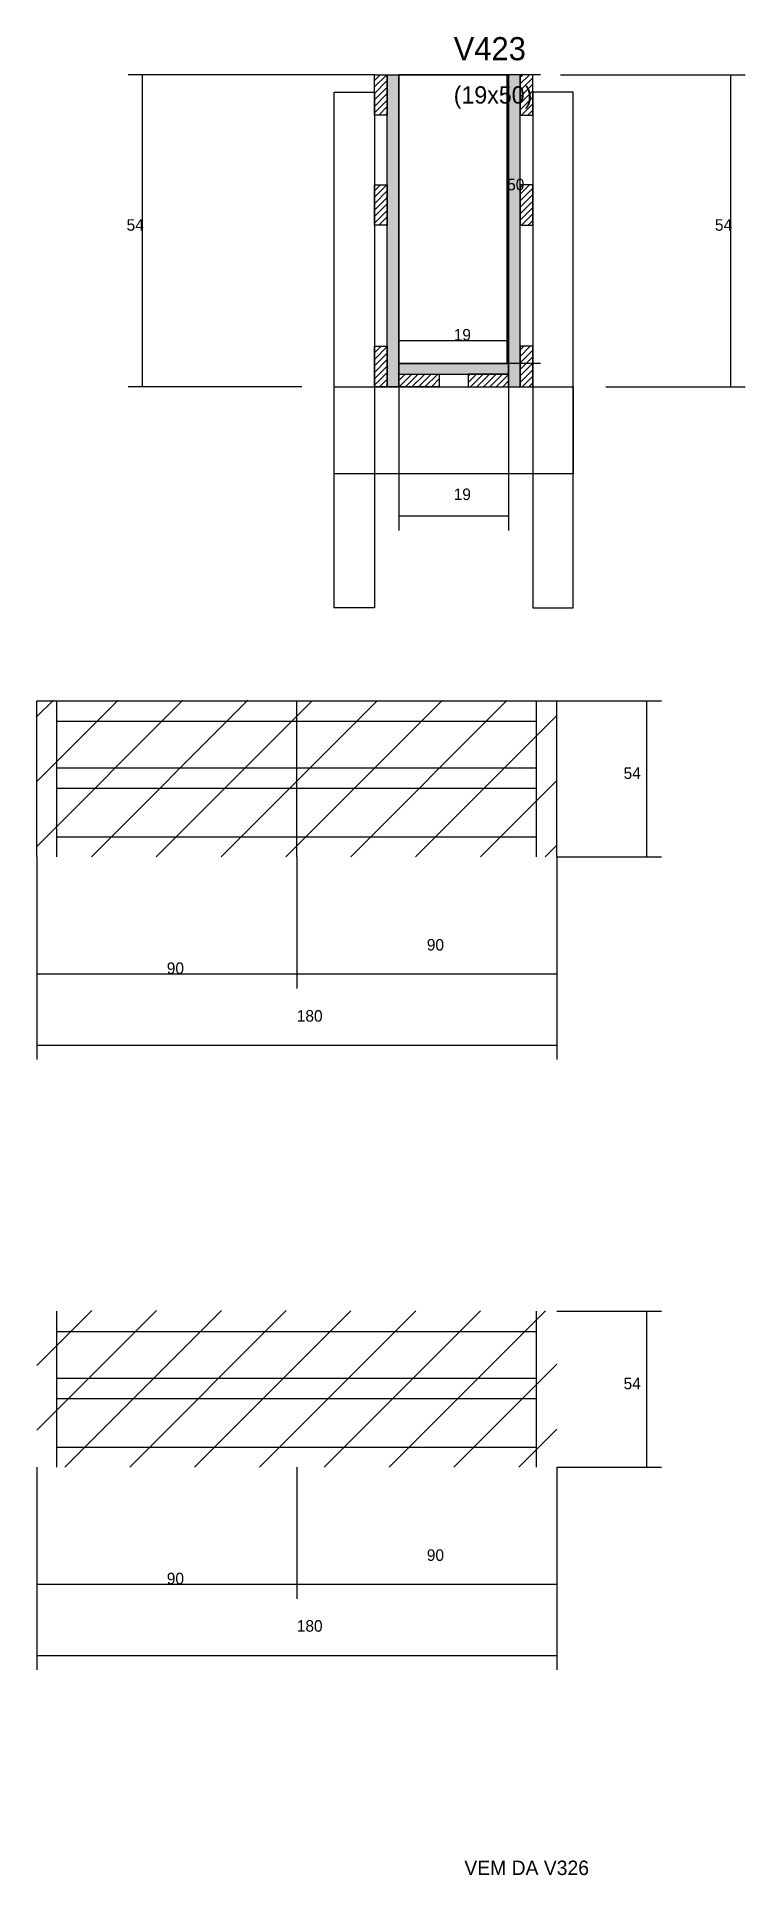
# Model space of a CAD drawing. Header units: metres. Extents: x 7410 to 7656, y 1666 to 2302.
import ezdxf

# ---------------------------------------------------------------- set-up
doc = ezdxf.new("R2010")
doc.units = ezdxf.units.M
for name, color, linetype in [('CONCRETO', 251, 'Continuous'), ('COTA', 241, 'Continuous'), ('Cota Seção (2x)', 4, 'Continuous'), ('Hachura', 253, 'Continuous'), ('Madeira', 126, 'Continuous'), ('Painéis', 200, 'Continuous'), ('REAPROVEITAMENTO', 251, 'Continuous'), ('SARR_2.2x7', 40, 'Continuous'), ('SARR_3.5x7', 81, 'Continuous'), ('Texto Seção', 7, 'Continuous')]:
    doc.layers.add(name, color=color, linetype=linetype)

msp = doc.modelspace()

# ---------------------------------------------------------------- hatches: boundary and pattern name
at = {"layer": 'Hachura'}
h = msp.add_hatch(dxfattribs=at)
h.set_pattern_fill('ANSI31', scale=0.5)
h.paths.add_polyline_path([(7531.7, 2275.3), (7527.3, 2275.3), (7527.3, 2275.3), (7527.3, 2289.3), (7527.3, 2289.3), (7531.7, 2289.3), (7531.7, 2289.3), (7531.7, 2275.3)])
h = msp.add_hatch(color=8, dxfattribs=at)
h.dxf.hatch_style = 1
h.paths.add_polyline_path([(7535.7, 2289.3), (7531.7, 2289.3), (7531.7, 2289.3), (7531.7, 2181.3), (7531.7, 2181.3), (7535.7, 2181.3), (7535.7, 2181.3), (7535.7, 2289.3)])
h = msp.add_hatch(color=8, dxfattribs=at)
h.dxf.hatch_style = 1
h.paths.add_polyline_path([(7577.7, 2289.3), (7573.7, 2289.3), (7573.7, 2289.3), (7573.7, 2181.3), (7573.7, 2181.3), (7577.7, 2181.3), (7577.7, 2181.3), (7577.7, 2289.3)])
h = msp.add_hatch(dxfattribs=at)
h.set_pattern_fill('ANSI31', scale=0.5)
h.paths.add_polyline_path([(7577.7, 2275.3), (7582.1, 2275.3), (7582.1, 2275.3), (7582.1, 2289.3), (7582.1, 2289.3), (7577.7, 2289.3), (7577.7, 2289.3), (7577.7, 2275.3)])
h = msp.add_hatch(dxfattribs=at)
h.set_pattern_fill('ANSI31', scale=0.5)
h.paths.add_polyline_path([(7531.7, 2237.2), (7527.3, 2237.2), (7527.3, 2237.2), (7527.3, 2251.2), (7527.3, 2251.2), (7531.7, 2251.2), (7531.7, 2251.2), (7531.7, 2237.2)])
h = msp.add_hatch(dxfattribs=at)
h.set_pattern_fill('ANSI31', scale=0.5)
h.paths.add_polyline_path([(7577.7, 2237.2), (7582.1, 2237.2), (7582.1, 2237.2), (7582.1, 2251.2), (7582.1, 2251.2), (7577.7, 2251.2), (7577.7, 2251.2), (7577.7, 2237.2)])
h = msp.add_hatch(dxfattribs=at)
h.set_pattern_fill('ANSI31', scale=0.5)
h.paths.add_polyline_path([(7531.7, 2181.3), (7527.3, 2181.3), (7527.3, 2181.3), (7527.3, 2195.3), (7527.3, 2195.3), (7531.7, 2195.3), (7531.7, 2195.3), (7531.7, 2181.3)])
h = msp.add_hatch(dxfattribs=at)
h.set_pattern_fill('ANSI31', scale=0.5)
h.paths.add_polyline_path([(7577.7, 2181.3), (7582.1, 2181.3), (7582.1, 2181.3), (7582.1, 2195.3), (7582.1, 2195.3), (7577.7, 2195.3), (7577.7, 2195.3), (7577.7, 2181.3)])
h = msp.add_hatch(color=8, dxfattribs=at)
h.dxf.hatch_style = 1
h.paths.add_polyline_path([(7573.7, 2185.7), (7573.7, 2189.3), (7573.7, 2189.3), (7535.7, 2189.3), (7535.7, 2189.3), (7535.7, 2185.7), (7535.7, 2185.7), (7573.7, 2185.7)])
h = msp.add_hatch(dxfattribs=at)
h.set_pattern_fill('ANSI31', scale=0.5)
h.paths.add_polyline_path([(7535.7, 2181.3), (7535.7, 2185.7), (7535.7, 2185.7), (7549.7, 2185.7), (7549.7, 2185.7), (7549.7, 2181.3), (7549.7, 2181.3), (7535.7, 2181.3)])
h = msp.add_hatch(dxfattribs=at)
h.set_pattern_fill('ANSI31', scale=0.5)
h.paths.add_polyline_path([(7573.7, 2181.3), (7573.7, 2185.7), (7573.7, 2185.7), (7559.7, 2185.7), (7559.7, 2185.7), (7559.7, 2181.3), (7559.7, 2181.3), (7573.7, 2181.3)])
at = {"layer": 'REAPROVEITAMENTO'}
h = msp.add_hatch(dxfattribs=at)
h.set_pattern_fill('ANSI31', scale=5)
h.paths.add_polyline_path([(7590.4, 2018.6), (7590.4, 2072.7), (7590.4, 2072.7), (7410.4, 2072.9), (7410.4, 2072.9), (7410.4, 2018.7), (7410.4, 2018.7), (7590.4, 2018.6)])
h = msp.add_hatch(dxfattribs=at)
h.set_pattern_fill('ANSI31', scale=5)
h.paths.add_polyline_path([(7590.4, 1807.4), (7590.4, 1861.5), (7590.4, 1861.5), (7410.4, 1861.7), (7410.4, 1861.7), (7410.4, 1807.5), (7410.4, 1807.5), (7590.4, 1807.4)])

# ---------------------------------------------------------------- linework, layer by layer
at = {"layer": 'CONCRETO'}
for points in [[(7535.7, 2289.3), (7535.7, 2289.3), (7573.7, 2289.3), (7573.7, 2261.3), (7573.7, 2261.3), (7573.7, 2189.3), (7535.7, 2189.3), (7535.7, 2289.3)], [(7535.7, 2189.3), (7573.7, 2189.3), (7573.7, 2289.3), (7535.7, 2289.3)]]:
    msp.add_lwpolyline(points, close=True, dxfattribs=at)
at = {"layer": 'COTA'}
for p, q in [((7527.3, 2289.3), (7442, 2289.3)), ((7447, 2181.3), (7447, 2289.3)), ((7591.7, 2289.3), (7655.6, 2289.3)), ((7650.6, 2181.3), (7650.6, 2289.3)), ((7502.1, 2181.3), (7442, 2181.3)), ((7535.7, 2181.3), (7535.7, 2131.6)), ((7573.7, 2181.3), (7573.7, 2131.6)), ((7607.3, 2181.3), (7655.6, 2181.3)), ((7535.7, 2136.6), (7573.7, 2136.6)), ((7590.4, 2072.6), (7626.6, 2072.6)), ((7621.6, 2018.6), (7621.6, 2072.6)), ((7410.4, 2018.6), (7410.4, 1973.1)), ((7410.4, 2018.6), (7410.4, 1948.5)), ((7500.4, 2018.6), (7500.4, 1973.1)), ((7500.4, 2018.6), (7500.4, 1973.1)), ((7590.4, 2018.6), (7590.4, 1973.1)), ((7590.4, 2018.6), (7590.4, 1948.5)), ((7590.4, 2018.6), (7626.6, 2018.6)), ((7410.4, 1978.1), (7500.4, 1978.1)), ((7500.4, 1978.1), (7590.4, 1978.1)), ((7410.4, 1953.5), (7590.4, 1953.5)), ((7590.4, 1861.4), (7626.6, 1861.4)), ((7621.6, 1807.4), (7621.6, 1861.4)), ((7410.4, 1807.4), (7410.4, 1761.9)), ((7410.4, 1807.4), (7410.4, 1737.3)), ((7500.4, 1807.4), (7500.4, 1761.9)), ((7500.4, 1807.4), (7500.4, 1761.9)), ((7590.4, 1807.4), (7590.4, 1761.9)), ((7590.4, 1807.4), (7590.4, 1737.3)), ((7590.4, 1807.4), (7626.6, 1807.4)), ((7410.4, 1766.9), (7500.4, 1766.9)), ((7500.4, 1766.9), (7590.4, 1766.9)), ((7410.4, 1742.3), (7590.4, 1742.3))]:
    msp.add_line(p, q, dxfattribs=at)
at = {"layer": 'Cota Seção (2x)'}
for p, q in [((7584.7, 2289.3), (7568.2, 2289.3)), ((7573.2, 2189.3), (7573.2, 2289.3)), ((7535.7, 2181.3), (7535.7, 2202.3)), ((7573.7, 2181.3), (7573.7, 2202.3)), ((7535.7, 2197.3), (7573.7, 2197.3)), ((7584.7, 2189.3), (7568.2, 2189.3))]:
    msp.add_line(p, q, dxfattribs=at)
at = {"layer": 'Madeira'}
for points in [[(7531.7, 2275.3), (7527.3, 2275.3), (7527.3, 2289.3), (7531.7, 2289.3)], [(7577.7, 2275.3), (7582.1, 2275.3), (7582.1, 2289.3), (7577.7, 2289.3)], [(7531.7, 2237.2), (7527.3, 2237.2), (7527.3, 2251.2), (7531.7, 2251.2)], [(7577.7, 2237.2), (7582.1, 2237.2), (7582.1, 2251.2), (7577.7, 2251.2)], [(7531.7, 2181.3), (7527.3, 2181.3), (7527.3, 2195.3), (7531.7, 2195.3)], [(7577.7, 2181.3), (7582.1, 2181.3), (7582.1, 2195.3), (7577.7, 2195.3)], [(7535.7, 2181.3), (7535.7, 2185.7), (7549.7, 2185.7), (7549.7, 2181.3)], [(7573.7, 2181.3), (7573.7, 2185.7), (7559.7, 2185.7), (7559.7, 2181.3)]]:
    msp.add_lwpolyline(points, close=True, dxfattribs=at)
at = {"layer": 'Painéis'}
for p, q in [((7535.7, 2181.3), (7535.7, 2289.3)), ((7573.7, 2181.3), (7573.7, 2289.3)), ((7535.7, 2189.3), (7573.7, 2189.3)), ((7535.7, 2185.7), (7535.7, 2189.3)), ((7573.7, 2185.7), (7573.7, 2189.3)), ((7410.4, 2072.6), (7590.4, 2072.6)), ((7410.4, 2018.6), (7410.4, 2072.6)), ((7500.4, 2018.6), (7500.4, 2072.6)), ((7590.4, 2018.6), (7590.4, 2072.6))]:
    msp.add_line(p, q, dxfattribs=at)
for points in [[(7531.7, 2289.3), (7535.7, 2289.3), (7535.7, 2181.3), (7531.7, 2181.3)], [(7577.7, 2289.3), (7573.7, 2289.3), (7573.7, 2181.3), (7577.7, 2181.3)], [(7573.7, 2185.7), (7573.7, 2189.3), (7535.7, 2189.3), (7535.7, 2185.7)]]:
    msp.add_lwpolyline(points, close=True, dxfattribs=at)
at = {"layer": 'SARR_2.2x7'}
for p, q in [((7417.4, 2018.6), (7417.4, 2072.6)), ((7583.4, 2018.6), (7583.4, 2072.6)), ((7417.4, 2065.6), (7500.4, 2065.6)), ((7500.4, 2065.6), (7583.4, 2065.6)), ((7417.4, 2049.4), (7500.4, 2049.4)), ((7500.4, 2049.4), (7583.4, 2049.4)), ((7417.4, 2042.4), (7500.4, 2042.4)), ((7500.4, 2042.4), (7583.4, 2042.4)), ((7417.4, 2025.6), (7500.4, 2025.6)), ((7500.4, 2025.6), (7583.4, 2025.6)), ((7417.4, 1807.4), (7417.4, 1861.4)), ((7583.4, 1807.4), (7583.4, 1861.4)), ((7417.4, 1854.4), (7500.4, 1854.4)), ((7500.4, 1854.4), (7583.4, 1854.4)), ((7417.4, 1838.2), (7500.4, 1838.2)), ((7500.4, 1838.2), (7583.4, 1838.2)), ((7417.4, 1831.2), (7500.4, 1831.2)), ((7500.4, 1831.2), (7583.4, 1831.2)), ((7417.4, 1814.4), (7500.4, 1814.4)), ((7500.4, 1814.4), (7583.4, 1814.4))]:
    msp.add_line(p, q, dxfattribs=at)
at = {"layer": 'SARR_3.5x7'}
for points in [[(7513.3, 2283.3), (7527.3, 2283.3), (7527.3, 2104.8), (7513.3, 2104.8)], [(7596.1, 2283.3), (7582.1, 2283.3), (7582.1, 2104.8), (7596.1, 2104.8)], [(7513.3, 2181.3), (7596.1, 2181.3), (7596.1, 2151.2), (7513.3, 2151.2)]]:
    msp.add_lwpolyline(points, close=True, dxfattribs=at)

# ---------------------------------------------------------------- texts
at = {"layer": 'COTA'}
for s, p in [('54', (7441.5, 2235.3)), ('54', (7645.1, 2235.3)), ('19', (7554.7, 2142.1)), ('54', (7613.5, 2045.6)), ('90', (7545.4, 1986.2)), ('90', (7455.4, 1978.1)), ('180', (7500.4, 1961.6)), ('54', (7613.5, 1834.4)), ('90', (7545.4, 1775)), ('90', (7455.4, 1766.9)), ('180', (7500.4, 1750.5))]:
    msp.add_text(s, height=4, dxfattribs=at).set_placement(p)
at = {"layer": 'Cota Seção (2x)'}
for s, p in [('50', (7573.2, 2249.3)), ('19', (7554.7, 2197.3))]:
    msp.add_text(s, height=4, dxfattribs=at).set_placement(p)
at = {"layer": 'Texto Seção'}
for s, height, p in [('V423', 8, (7554.7, 2294.3)), ('(19x50)', 6, (7554.7, 2279.3)), ('VEM DA V326', 5, (7558.4, 1666.3))]:
    msp.add_text(s, height=height, dxfattribs=at).set_placement(p)

doc.saveas('drawing.dxf')
